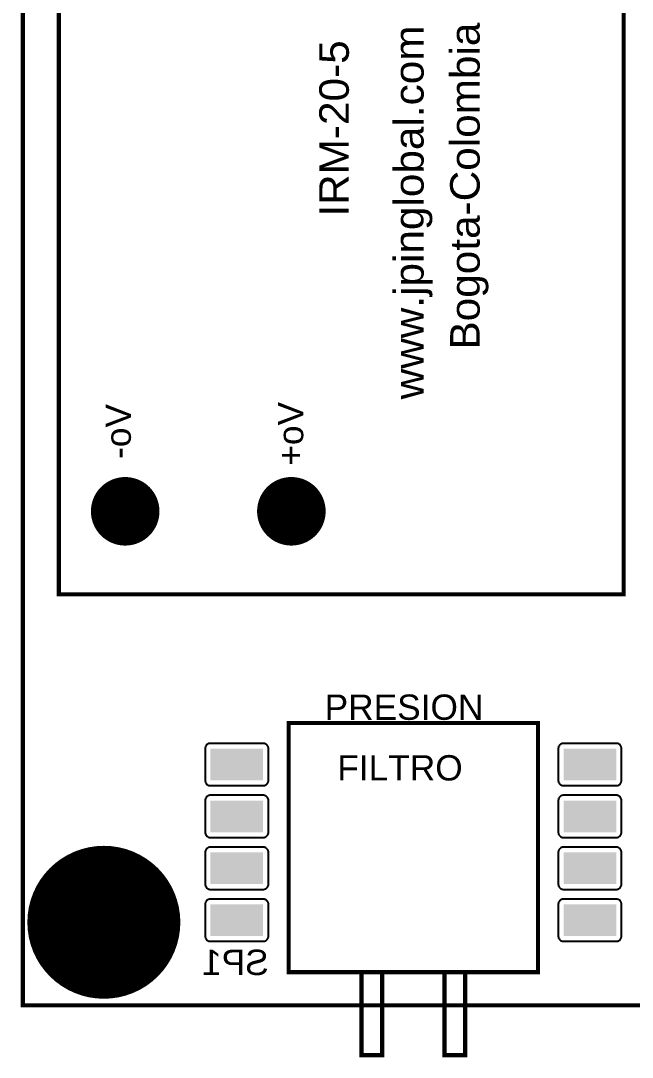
# Model space of a CAD drawing. Header units: inches. Extents: x -2.67 to 2.67, y -2.11 to 2.11.
# Drawn here: x -2.674 to -1.514, y -2.11 to -0.144 of the extents above; entities that cross this region are included whole.
import ezdxf

# ---------------------------------------------------------------- set-up
doc = ezdxf.new("R2010")
doc.units = ezdxf.units.IN
doc.layers.get('0').update_dxf_attribs({"linetype": 'CONTINUOUS'})

# ---------------------------------------------------------------- blocks, each defined once
blk = doc.blocks.new('RPAD')
blk.add_trace([(-0.5, -0.5), (-0.5, 0.5), (0.5, -0.5), (0.5, 0.5)])
blk = doc.blocks.new('EPAD')
at = {"const_width": 0.5}
blk.add_lwpolyline([(-0.25, 0, 1), (0.25, 0, 1)], format="xyb", close=True, dxfattribs=at)

msp = doc.modelspace()

# ---------------------------------------------------------------- linework, layer by layer
at = {"const_width": 0.008}
for points in [[(-2.669606, -2.011417), (2.669606, -2.011417), (2.669606, 2.105906), (-2.669606, 2.105906), (-2.669606, -2.011417)], [(-2.669606, -2.011417), (2.669606, -2.011417), (2.669606, 2.105906), (-2.669606, 2.105906), (-2.669606, -2.011417)], [(-2.669606, -2.011417), (2.669606, -2.011417), (2.669606, 2.105906), (-2.669606, 2.105906), (-2.669606, -2.011417)], [(-2.601591, -1.232142), (-1.530724, -1.232142), (-1.530724, 0.83085), (-2.601591, 0.83085), (-2.601591, -1.232142)], [(-2.601591, -1.232142), (-1.530724, -1.232142), (-1.530724, 0.83085), (-2.601591, 0.83085), (-2.601591, -1.232142)], [(-2.601591, -1.232142), (-1.530724, -1.232142), (-1.530724, 0.83085), (-2.601591, 0.83085), (-2.601591, -1.232142)], [(-2.165669, -1.948425), (-1.693228, -1.948425), (-1.693228, -1.475984), (-2.165669, -1.475984), (-2.165669, -1.948425)], [(-2.165669, -1.948425), (-1.693228, -1.948425), (-1.693228, -1.475984), (-2.165669, -1.475984), (-2.165669, -1.948425)], [(-2.165669, -1.948425), (-1.693228, -1.948425), (-1.693228, -1.475984), (-2.165669, -1.475984), (-2.165669, -1.948425)], [(-2.027874, -2.105906), (-1.988504, -2.105906), (-1.988504, -1.948425), (-2.027874, -1.948425), (-2.027874, -2.105906)], [(-2.027874, -2.105906), (-1.988504, -2.105906), (-1.988504, -1.948425), (-2.027874, -1.948425), (-2.027874, -2.105906)], [(-2.027874, -2.105906), (-1.988504, -2.105906), (-1.988504, -1.948425), (-2.027874, -1.948425), (-2.027874, -2.105906)], [(-1.870394, -2.105906), (-1.831024, -2.105906), (-1.831024, -1.948425), (-1.870394, -1.948425), (-1.870394, -2.105906)], [(-1.870394, -2.105906), (-1.831024, -2.105906), (-1.831024, -1.948425), (-1.870394, -1.948425), (-1.870394, -2.105906)], [(-1.870394, -2.105906), (-1.831024, -2.105906), (-1.831024, -1.948425), (-1.870394, -1.948425), (-1.870394, -2.105906)]]:
    msp.add_lwpolyline(points, dxfattribs=at)
for points in [[(-2.204094, -1.584724), (-2.204094, -1.524724), (-2.204145, -1.523685), (-2.204293, -1.52268), (-2.204535, -1.521713), (-2.204866, -1.520789), (-2.205281, -1.519913), (-2.205776, -1.519089), (-2.206345, -1.518321), (-2.206985, -1.517615), (-2.207691, -1.516975), (-2.208459, -1.516406), (-2.209283, -1.515911), (-2.210159, -1.515496), (-2.211083, -1.515165), (-2.21205, -1.514923), (-2.213055, -1.514775), (-2.214094, -1.514724), (-2.314094, -1.514724), (-2.315134, -1.514775), (-2.316139, -1.514923), (-2.317106, -1.515165), (-2.31803, -1.515496), (-2.318906, -1.515911), (-2.31973, -1.516406), (-2.320498, -1.516975), (-2.321204, -1.517615), (-2.321844, -1.518321), (-2.322413, -1.519089), (-2.322908, -1.519913), (-2.323323, -1.520789), (-2.323654, -1.521713), (-2.323896, -1.52268), (-2.324044, -1.523685), (-2.324094, -1.524724), (-2.324094, -1.584724), (-2.324044, -1.585764), (-2.323896, -1.586769), (-2.323654, -1.587736), (-2.323323, -1.58866), (-2.322908, -1.589536), (-2.322413, -1.59036), (-2.321844, -1.591128), (-2.321204, -1.591834), (-2.320498, -1.592474), (-2.31973, -1.593043), (-2.318906, -1.593538), (-2.31803, -1.593953), (-2.317106, -1.594283), (-2.316139, -1.594526), (-2.315134, -1.594674), (-2.314094, -1.594724), (-2.214094, -1.594724), (-2.213055, -1.594674), (-2.21205, -1.594526), (-2.211083, -1.594283), (-2.210159, -1.593953), (-2.209283, -1.593538), (-2.208459, -1.593043), (-2.207691, -1.592474), (-2.206985, -1.591834), (-2.206345, -1.591128), (-2.205776, -1.59036), (-2.205281, -1.589536), (-2.204866, -1.58866), (-2.204535, -1.587736), (-2.204293, -1.586769), (-2.204145, -1.585764), (-2.204094, -1.584724)], [(-1.534803, -1.584724), (-1.534803, -1.524724), (-1.534854, -1.523685), (-1.535002, -1.52268), (-1.535244, -1.521713), (-1.535575, -1.520789), (-1.535989, -1.519913), (-1.536484, -1.519089), (-1.537054, -1.518321), (-1.537694, -1.517615), (-1.5384, -1.516975), (-1.539167, -1.516406), (-1.539991, -1.515911), (-1.540868, -1.515496), (-1.541792, -1.515165), (-1.542759, -1.514923), (-1.543764, -1.514775), (-1.544803, -1.514724), (-1.644803, -1.514724), (-1.645843, -1.514775), (-1.646848, -1.514923), (-1.647815, -1.515165), (-1.648739, -1.515496), (-1.649615, -1.515911), (-1.650439, -1.516406), (-1.651206, -1.516975), (-1.651913, -1.517615), (-1.652553, -1.518321), (-1.653122, -1.519089), (-1.653617, -1.519913), (-1.654031, -1.520789), (-1.654362, -1.521713), (-1.654604, -1.52268), (-1.654753, -1.523685), (-1.654803, -1.524724), (-1.654803, -1.584724), (-1.654753, -1.585764), (-1.654604, -1.586769), (-1.654362, -1.587736), (-1.654031, -1.58866), (-1.653617, -1.589536), (-1.653122, -1.59036), (-1.652553, -1.591128), (-1.651913, -1.591834), (-1.651206, -1.592474), (-1.650439, -1.593043), (-1.649615, -1.593538), (-1.648739, -1.593953), (-1.647815, -1.594283), (-1.646848, -1.594526), (-1.645843, -1.594674), (-1.644803, -1.594724), (-1.544803, -1.594724), (-1.543764, -1.594674), (-1.542759, -1.594526), (-1.541792, -1.594283), (-1.540868, -1.593953), (-1.539991, -1.593538), (-1.539167, -1.593043), (-1.5384, -1.592474), (-1.537694, -1.591834), (-1.537054, -1.591128), (-1.536484, -1.59036), (-1.535989, -1.589536), (-1.535575, -1.58866), (-1.535244, -1.587736), (-1.535002, -1.586769), (-1.534854, -1.585764), (-1.534803, -1.584724)], [(-2.204094, -1.68315), (-2.204094, -1.62315), (-2.204145, -1.62211), (-2.204293, -1.621105), (-2.204535, -1.620138), (-2.204866, -1.619214), (-2.205281, -1.618338), (-2.205776, -1.617514), (-2.206345, -1.616746), (-2.206985, -1.61604), (-2.207691, -1.6154), (-2.208459, -1.614831), (-2.209283, -1.614336), (-2.210159, -1.613921), (-2.211083, -1.613591), (-2.21205, -1.613348), (-2.213055, -1.6132), (-2.214094, -1.61315), (-2.314094, -1.61315), (-2.315134, -1.6132), (-2.316139, -1.613348), (-2.317106, -1.613591), (-2.31803, -1.613921), (-2.318906, -1.614336), (-2.31973, -1.614831), (-2.320498, -1.6154), (-2.321204, -1.61604), (-2.321844, -1.616746), (-2.322413, -1.617514), (-2.322908, -1.618338), (-2.323323, -1.619214), (-2.323654, -1.620138), (-2.323896, -1.621105), (-2.324044, -1.62211), (-2.324094, -1.62315), (-2.324094, -1.68315), (-2.324044, -1.684189), (-2.323896, -1.685194), (-2.323654, -1.686161), (-2.323323, -1.687085), (-2.322908, -1.687961), (-2.322413, -1.688785), (-2.321844, -1.689553), (-2.321204, -1.690259), (-2.320498, -1.690899), (-2.31973, -1.691469), (-2.318906, -1.691963), (-2.31803, -1.692378), (-2.317106, -1.692709), (-2.316139, -1.692951), (-2.315134, -1.693099), (-2.314094, -1.69315), (-2.214094, -1.69315), (-2.213055, -1.693099), (-2.21205, -1.692951), (-2.211083, -1.692709), (-2.210159, -1.692378), (-2.209283, -1.691963), (-2.208459, -1.691469), (-2.207691, -1.690899), (-2.206985, -1.690259), (-2.206345, -1.689553), (-2.205776, -1.688785), (-2.205281, -1.687961), (-2.204866, -1.687085), (-2.204535, -1.686161), (-2.204293, -1.685194), (-2.204145, -1.684189), (-2.204094, -1.68315)], [(-1.534803, -1.68315), (-1.534803, -1.62315), (-1.534854, -1.62211), (-1.535002, -1.621105), (-1.535244, -1.620138), (-1.535575, -1.619214), (-1.535989, -1.618338), (-1.536484, -1.617514), (-1.537054, -1.616746), (-1.537694, -1.61604), (-1.5384, -1.6154), (-1.539167, -1.614831), (-1.539991, -1.614336), (-1.540868, -1.613921), (-1.541792, -1.613591), (-1.542759, -1.613348), (-1.543764, -1.6132), (-1.544803, -1.61315), (-1.644803, -1.61315), (-1.645843, -1.6132), (-1.646848, -1.613348), (-1.647815, -1.613591), (-1.648739, -1.613921), (-1.649615, -1.614336), (-1.650439, -1.614831), (-1.651206, -1.6154), (-1.651913, -1.61604), (-1.652553, -1.616746), (-1.653122, -1.617514), (-1.653617, -1.618338), (-1.654031, -1.619214), (-1.654362, -1.620138), (-1.654604, -1.621105), (-1.654753, -1.62211), (-1.654803, -1.62315), (-1.654803, -1.68315), (-1.654753, -1.684189), (-1.654604, -1.685194), (-1.654362, -1.686161), (-1.654031, -1.687085), (-1.653617, -1.687961), (-1.653122, -1.688785), (-1.652553, -1.689553), (-1.651913, -1.690259), (-1.651206, -1.690899), (-1.650439, -1.691469), (-1.649615, -1.691963), (-1.648739, -1.692378), (-1.647815, -1.692709), (-1.646848, -1.692951), (-1.645843, -1.693099), (-1.644803, -1.69315), (-1.544803, -1.69315), (-1.543764, -1.693099), (-1.542759, -1.692951), (-1.541792, -1.692709), (-1.540868, -1.692378), (-1.539991, -1.691963), (-1.539167, -1.691469), (-1.5384, -1.690899), (-1.537694, -1.690259), (-1.537054, -1.689553), (-1.536484, -1.688785), (-1.535989, -1.687961), (-1.535575, -1.687085), (-1.535244, -1.686161), (-1.535002, -1.685194), (-1.534854, -1.684189), (-1.534803, -1.68315)], [(-2.204094, -1.781575), (-2.204094, -1.721575), (-2.204145, -1.720535), (-2.204293, -1.71953), (-2.204535, -1.718563), (-2.204866, -1.717639), (-2.205281, -1.716763), (-2.205776, -1.715939), (-2.206345, -1.715171), (-2.206985, -1.714465), (-2.207691, -1.713825), (-2.208459, -1.713256), (-2.209283, -1.712761), (-2.210159, -1.712346), (-2.211083, -1.712016), (-2.21205, -1.711774), (-2.213055, -1.711625), (-2.214094, -1.711575), (-2.314094, -1.711575), (-2.315134, -1.711625), (-2.316139, -1.711774), (-2.317106, -1.712016), (-2.31803, -1.712346), (-2.318906, -1.712761), (-2.31973, -1.713256), (-2.320498, -1.713825), (-2.321204, -1.714465), (-2.321844, -1.715171), (-2.322413, -1.715939), (-2.322908, -1.716763), (-2.323323, -1.717639), (-2.323654, -1.718563), (-2.323896, -1.71953), (-2.324044, -1.720535), (-2.324094, -1.721575), (-2.324094, -1.781575), (-2.324044, -1.782614), (-2.323896, -1.783619), (-2.323654, -1.784586), (-2.323323, -1.78551), (-2.322908, -1.786387), (-2.322413, -1.787211), (-2.321844, -1.787978), (-2.321204, -1.788684), (-2.320498, -1.789324), (-2.31973, -1.789894), (-2.318906, -1.790388), (-2.31803, -1.790803), (-2.317106, -1.791134), (-2.316139, -1.791376), (-2.315134, -1.791524), (-2.314094, -1.791575), (-2.214094, -1.791575), (-2.213055, -1.791524), (-2.21205, -1.791376), (-2.211083, -1.791134), (-2.210159, -1.790803), (-2.209283, -1.790388), (-2.208459, -1.789894), (-2.207691, -1.789324), (-2.206985, -1.788684), (-2.206345, -1.787978), (-2.205776, -1.787211), (-2.205281, -1.786387), (-2.204866, -1.78551), (-2.204535, -1.784586), (-2.204293, -1.783619), (-2.204145, -1.782614), (-2.204094, -1.781575)], [(-1.534803, -1.781575), (-1.534803, -1.721575), (-1.534854, -1.720535), (-1.535002, -1.71953), (-1.535244, -1.718563), (-1.535575, -1.717639), (-1.535989, -1.716763), (-1.536484, -1.715939), (-1.537054, -1.715171), (-1.537694, -1.714465), (-1.5384, -1.713825), (-1.539167, -1.713256), (-1.539991, -1.712761), (-1.540868, -1.712346), (-1.541792, -1.712016), (-1.542759, -1.711774), (-1.543764, -1.711625), (-1.544803, -1.711575), (-1.644803, -1.711575), (-1.645843, -1.711625), (-1.646848, -1.711774), (-1.647815, -1.712016), (-1.648739, -1.712346), (-1.649615, -1.712761), (-1.650439, -1.713256), (-1.651206, -1.713825), (-1.651913, -1.714465), (-1.652553, -1.715171), (-1.653122, -1.715939), (-1.653617, -1.716763), (-1.654031, -1.717639), (-1.654362, -1.718563), (-1.654604, -1.71953), (-1.654753, -1.720535), (-1.654803, -1.721575), (-1.654803, -1.781575), (-1.654753, -1.782614), (-1.654604, -1.783619), (-1.654362, -1.784586), (-1.654031, -1.78551), (-1.653617, -1.786387), (-1.653122, -1.787211), (-1.652553, -1.787978), (-1.651913, -1.788684), (-1.651206, -1.789324), (-1.650439, -1.789894), (-1.649615, -1.790388), (-1.648739, -1.790803), (-1.647815, -1.791134), (-1.646848, -1.791376), (-1.645843, -1.791524), (-1.644803, -1.791575), (-1.544803, -1.791575), (-1.543764, -1.791524), (-1.542759, -1.791376), (-1.541792, -1.791134), (-1.540868, -1.790803), (-1.539991, -1.790388), (-1.539167, -1.789894), (-1.5384, -1.789324), (-1.537694, -1.788684), (-1.537054, -1.787978), (-1.536484, -1.787211), (-1.535989, -1.786387), (-1.535575, -1.78551), (-1.535244, -1.784586), (-1.535002, -1.783619), (-1.534854, -1.782614), (-1.534803, -1.781575)], [(-2.204094, -1.88), (-2.204094, -1.82), (-2.204145, -1.818961), (-2.204293, -1.817956), (-2.204535, -1.816989), (-2.204866, -1.816065), (-2.205281, -1.815188), (-2.205776, -1.814364), (-2.206345, -1.813596), (-2.206985, -1.812891), (-2.207691, -1.81225), (-2.208459, -1.811681), (-2.209283, -1.811187), (-2.210159, -1.810772), (-2.211083, -1.810441), (-2.21205, -1.810199), (-2.213055, -1.81005), (-2.214094, -1.81), (-2.314094, -1.81), (-2.315134, -1.81005), (-2.316139, -1.810199), (-2.317106, -1.810441), (-2.31803, -1.810772), (-2.318906, -1.811187), (-2.31973, -1.811681), (-2.320498, -1.81225), (-2.321204, -1.812891), (-2.321844, -1.813596), (-2.322413, -1.814364), (-2.322908, -1.815188), (-2.323323, -1.816065), (-2.323654, -1.816989), (-2.323896, -1.817956), (-2.324044, -1.818961), (-2.324094, -1.82), (-2.324094, -1.88), (-2.324044, -1.881039), (-2.323896, -1.882044), (-2.323654, -1.883011), (-2.323323, -1.883935), (-2.322908, -1.884812), (-2.322413, -1.885636), (-2.321844, -1.886404), (-2.321204, -1.887109), (-2.320498, -1.88775), (-2.31973, -1.888319), (-2.318906, -1.888813), (-2.31803, -1.889228), (-2.317106, -1.889559), (-2.316139, -1.889801), (-2.315134, -1.88995), (-2.314094, -1.89), (-2.214094, -1.89), (-2.213055, -1.88995), (-2.21205, -1.889801), (-2.211083, -1.889559), (-2.210159, -1.889228), (-2.209283, -1.888813), (-2.208459, -1.888319), (-2.207691, -1.88775), (-2.206985, -1.887109), (-2.206345, -1.886404), (-2.205776, -1.885636), (-2.205281, -1.884812), (-2.204866, -1.883935), (-2.204535, -1.883011), (-2.204293, -1.882044), (-2.204145, -1.881039), (-2.204094, -1.88)], [(-1.534803, -1.88), (-1.534803, -1.82), (-1.534854, -1.818961), (-1.535002, -1.817956), (-1.535244, -1.816989), (-1.535575, -1.816065), (-1.535989, -1.815188), (-1.536484, -1.814364), (-1.537054, -1.813596), (-1.537694, -1.812891), (-1.5384, -1.81225), (-1.539167, -1.811681), (-1.539991, -1.811187), (-1.540868, -1.810772), (-1.541792, -1.810441), (-1.542759, -1.810199), (-1.543764, -1.81005), (-1.544803, -1.81), (-1.644803, -1.81), (-1.645843, -1.81005), (-1.646848, -1.810199), (-1.647815, -1.810441), (-1.648739, -1.810772), (-1.649615, -1.811187), (-1.650439, -1.811681), (-1.651206, -1.81225), (-1.651913, -1.812891), (-1.652553, -1.813596), (-1.653122, -1.814364), (-1.653617, -1.815188), (-1.654031, -1.816065), (-1.654362, -1.816989), (-1.654604, -1.817956), (-1.654753, -1.818961), (-1.654803, -1.82), (-1.654803, -1.88), (-1.654753, -1.881039), (-1.654604, -1.882044), (-1.654362, -1.883011), (-1.654031, -1.883935), (-1.653617, -1.884812), (-1.653122, -1.885636), (-1.652553, -1.886404), (-1.651913, -1.887109), (-1.651206, -1.88775), (-1.650439, -1.888319), (-1.649615, -1.888813), (-1.648739, -1.889228), (-1.647815, -1.889559), (-1.646848, -1.889801), (-1.645843, -1.88995), (-1.644803, -1.89), (-1.544803, -1.89), (-1.543764, -1.88995), (-1.542759, -1.889801), (-1.541792, -1.889559), (-1.540868, -1.889228), (-1.539991, -1.888813), (-1.539167, -1.888319), (-1.5384, -1.88775), (-1.537694, -1.887109), (-1.537054, -1.886404), (-1.536484, -1.885636), (-1.535989, -1.884812), (-1.535575, -1.883935), (-1.535244, -1.883011), (-1.535002, -1.882044), (-1.534854, -1.881039), (-1.534803, -1.88)]]:
    msp.add_lwpolyline(points, close=True)
for centre in [(-2.475606, -1.074661), (-2.160646, -1.074661), (-2.516063, -1.853937)]:
    msp.add_circle(centre, 0.03)

# ---------------------------------------------------------------- block references
for p, xscale, yscale in [((-2.475606, -1.074661), 0.13, 0.13), ((-2.160646, -1.074661), 0.13, 0.13), ((-2.475606, -1.074661), 0.1, 0.1), ((-2.160646, -1.074661), 0.1, 0.1), ((-2.516063, -1.853937), 0.29, 0.29), ((-2.516063, -1.853937), 0.25, 0.25)]:
    msp.add_blockref('EPAD', p, dxfattribs=dict(xscale=xscale, yscale=yscale))
at = {"xscale": 0.06, "yscale": 0.1, "rotation": -90}
for p in [(-2.264095, -1.554724), (-1.594803, -1.554724), (-2.264095, -1.65315), (-1.594803, -1.65315), (-2.264095, -1.751575), (-1.594803, -1.751575), (-2.264095, -1.85), (-1.594803, -1.85)]:
    msp.add_blockref('RPAD', p, dxfattribs=at)

# ---------------------------------------------------------------- texts
at = {"width": 1.071429}
for s, p in [('Bogota-Colombia', (-1.803689, -0.767928)), ('Bogota-Colombia', (-1.803689, -0.767928)), ('Bogota-Colombia', (-1.803689, -0.767928)), ('www.jpinglobal.com', (-1.909989, -0.862416)), ('www.jpinglobal.com', (-1.909989, -0.862416)), ('www.jpinglobal.com', (-1.909989, -0.862416)), ('IRM-20-5', (-2.051721, -0.515959)), ('IRM-20-5', (-2.051721, -0.515959)), ('IRM-20-5', (-2.051721, -0.515959))]:
    msp.add_text(s, height=0.056, rotation=90, dxfattribs=at).set_placement(p)
at = {"text_generation_flag": 2, "width": 1.041667}
for s, p in [('Vo-', (-2.464906, -0.87122)), ('Vo-', (-2.464906, -0.87122)), ('Vo-', (-2.464906, -0.87122)), ('Vo+', (-2.138134, -0.867283)), ('Vo+', (-2.138134, -0.867283)), ('Vo+', (-2.138134, -0.867283))]:
    msp.add_text(s, height=0.048, rotation=-270, dxfattribs=at).set_placement(p)
at = {"width": 1.041667}
for s, p in [('PRESION', (-2.097606, -1.470071)), ('PRESION', (-2.097606, -1.470071)), ('PRESION', (-2.097606, -1.470071)), ('FILTRO', (-2.073606, -1.585071)), ('FILTRO', (-2.073606, -1.585071)), ('FILTRO', (-2.073606, -1.585071))]:
    msp.add_text(s, height=0.048, dxfattribs=at).set_placement(p)
at = {"text_generation_flag": 2, "width": 1.041667}
msp.add_text('SP1', height=0.048, dxfattribs=at).set_placement((-2.203449, -1.953906))
msp.add_text('SP1', height=0.048, dxfattribs=at).set_placement((-2.203449, -1.953906))
msp.add_text('SP1', height=0.048, dxfattribs=at).set_placement((-2.203449, -1.953906))

doc.saveas('drawing.dxf')
